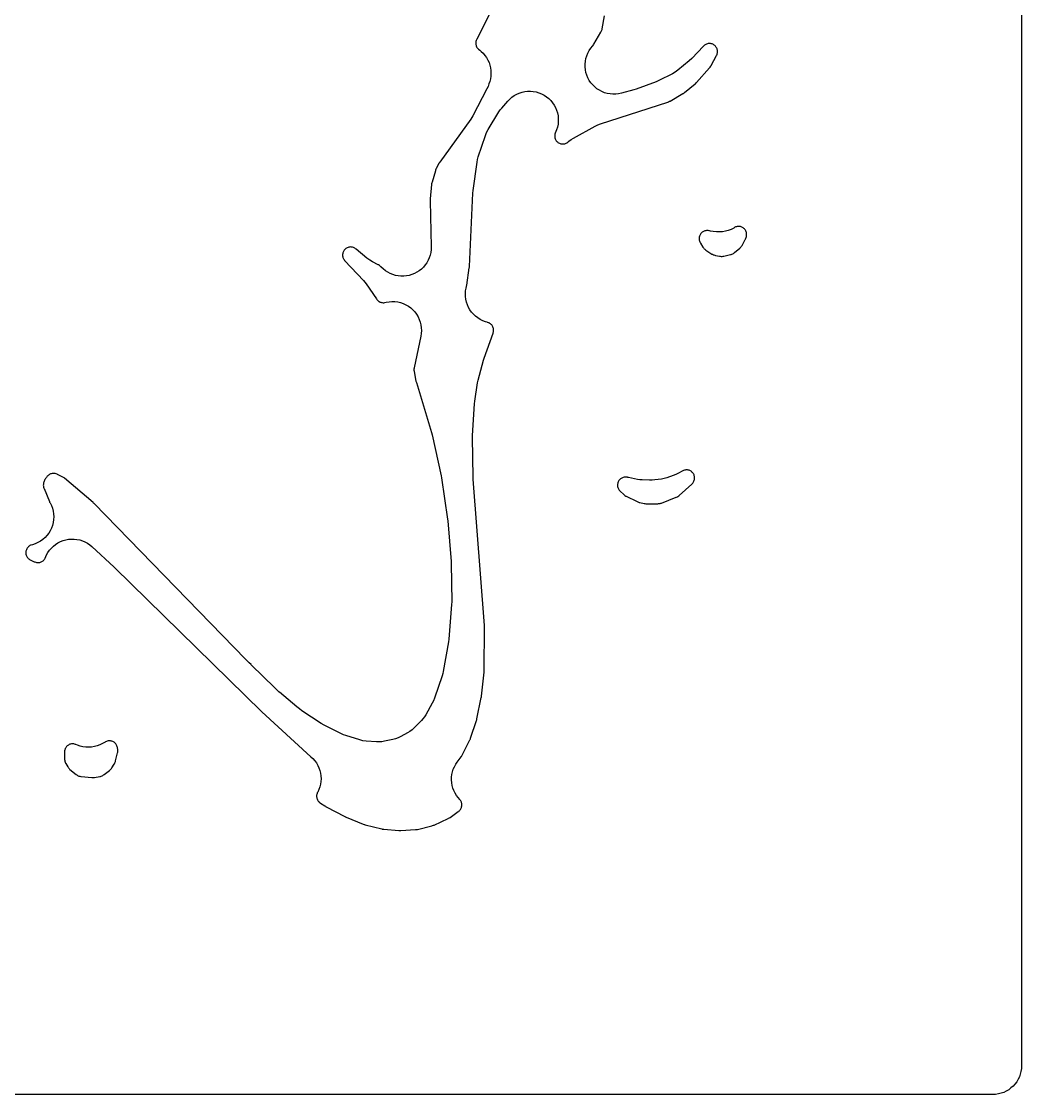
# Model space of a CAD drawing. Header units: millimetres. Extents: x 0 to 300, y 0 to 300.
# Drawn here: x 172.3 to 299.8, y -0.2 to 136.6 of the extents above; entities that cross this region are included whole.
import ezdxf

# ---------------------------------------------------------------- set-up
doc = ezdxf.new("R2010")
doc.units = ezdxf.units.MM
doc.layers.add('CUT', color=7, linetype='CONTINUOUS')

msp = doc.modelspace()

# ---------------------------------------------------------------- linework, layer by layer
at = {"layer": 'CUT'}
for points in [[(299.8453, 296.5), (299.8453, 3.5), (299.8276, 3.1398), (299.7747, 2.783), (299.687, 2.4332), (299.5656, 2.0936), (299.4114, 1.7676), (299.2259, 1.4583), (299.0111, 1.1686), (298.7689, 0.9014), (298.5017, 0.6592), (298.212, 0.4443), (297.9027, 0.2589), (297.5767, 0.1047), (297.2371, -0.0168), (296.8873, -0.1044), (296.5305, -0.1573), (296.1703, -0.175), (3.5, -0.175)], [(234.1737, 141.9543), (230.3823, 134.376), (230.3528, 134.3134), (230.3081, 134.1971), (230.2817, 134.1014), (230.2647, 134.0035), (230.2572, 133.9044), (230.2594, 133.8051), (230.2713, 133.7065), (230.2926, 133.6095), (230.3233, 133.515), (230.363, 133.424), (230.4114, 133.3372), (230.4679, 133.2555), (230.5321, 133.1797), (230.6034, 133.1105), (230.7751, 132.9735), (230.7742, 132.9723), (230.9551, 132.8281), (231.2085, 132.583), (231.4372, 132.3148), (231.6391, 132.0259), (231.8124, 131.7189), (231.9556, 131.3968), (232.0672, 131.0624), (232.1462, 130.7189), (232.192, 130.3694), (232.2041, 130.0171), (232.1824, 129.6653), (232.1271, 129.3172), (232.0386, 128.976), (231.9432, 128.669), (231.8286, 128.3525), (231.6855, 128.0478), (229.8842, 124.6278), (229.6174, 124.1964), (225.6789, 118.7135), (225.6113, 118.6118), (225.5899, 118.5767), (225.53, 118.4703), (225.2175, 117.8642), (225.1878, 117.8029), (225.133, 117.666), (225.1124, 117.6012), (224.6827, 116.133), (224.6653, 116.068), (224.6378, 115.9248), (224.6298, 115.8579), (224.4535, 114.0182), (224.4471, 113.9209), (224.4458, 113.8879), (224.4451, 113.7904), (224.5741, 107.9101), (224.5647, 107.5553), (224.5212, 107.2031), (224.4439, 106.8568), (224.3335, 106.5195), (224.1911, 106.1944), (224.0181, 105.8846), (223.8159, 105.5929), (223.5866, 105.322), (223.3322, 105.0746), (223.0551, 104.8528), (222.758, 104.6588), (222.4435, 104.4944), (222.1146, 104.3611), (221.7744, 104.2601), (221.426, 104.1924), (221.0727, 104.1586), (220.7178, 104.159), (220.3646, 104.1937), (220.0165, 104.2623), (219.6765, 104.3642), (219.3479, 104.4983), (219.0339, 104.6636), (218.7372, 104.8583), (218.4607, 105.0808), (218.2069, 105.3289), (218.1814, 105.3564), (218.1368, 105.4023), (218.0511, 105.4794), (217.9775, 105.5344), (217.8794, 105.595), (217.8228, 105.6248), (217.1141, 105.9783), (216.7396, 106.1935), (216.393, 106.4512), (214.9981, 107.6212), (214.9439, 107.6644), (214.8408, 107.735), (214.7536, 107.783), (214.6621, 107.8223), (214.5672, 107.8525), (214.4698, 107.8733), (214.3708, 107.8845), (214.2713, 107.8861), (214.172, 107.878), (214.074, 107.8602), (213.9782, 107.833), (213.8855, 107.7966), (213.7968, 107.7513), (213.713, 107.6976), (213.6347, 107.6361), (213.5628, 107.5672), (213.4979, 107.4916), (213.4408, 107.4101), (213.3918, 107.3233), (213.3515, 107.2323), (213.3202, 107.1377), (213.2983, 107.0406), (213.286, 106.9418), (213.2833, 106.8422), (213.2903, 106.7429), (213.307, 106.6447), (213.3331, 106.5486), (213.3685, 106.4555), (213.4127, 106.3663), (213.4655, 106.2818), (213.5416, 106.1828), (213.5878, 106.131), (215.9373, 103.6239), (216.1216, 103.4115), (216.2892, 103.1856), (217.6042, 101.2627), (217.6456, 101.2053), (217.7276, 101.1078), (217.8004, 101.037), (217.8798, 100.9737), (217.9651, 100.9186), (218.0554, 100.8723), (218.1499, 100.8352), (218.2477, 100.8076), (218.3476, 100.7898), (218.4489, 100.7821), (218.5504, 100.7844), (218.6512, 100.7968), (218.8502, 100.8417), (219.2123, 100.9046), (219.5789, 100.931), (219.9463, 100.9206), (220.3108, 100.8736), (220.6688, 100.7904), (221.0167, 100.6718), (221.351, 100.5191), (221.6684, 100.3338), (221.9657, 100.1177), (222.2399, 99.873), (222.4884, 99.6021), (222.7085, 99.3078), (222.8981, 98.9929), (223.0553, 98.6607), (223.1785, 98.3144), (223.2666, 97.9576), (223.3185, 97.5937), (223.3339, 97.2265), (223.3125, 96.8596), (223.2545, 96.4966), (222.4079, 92.4923), (222.3948, 92.4219), (222.381, 92.2939), (222.3802, 92.1913), (222.3922, 92.063), (222.4042, 91.9925), (222.6396, 90.792), (222.658, 90.7095), (222.6649, 90.6818), (222.6874, 90.6003), (224.6292, 84.2185), (224.7037, 83.9328), (225.8472, 78.697), (225.8929, 78.4464), (226.6658, 73.1795), (226.692, 72.9516), (227.1233, 67.7849), (227.1358, 67.5227), (227.1935, 62.6386), (227.1833, 62.318), (226.8494, 57.9024), (226.802, 57.53), (226.1253, 53.7612), (226.0655, 53.4883), (225.9851, 53.2207), (224.9996, 50.3412), (224.8716, 50.018), (224.7137, 49.7083), (223.8819, 48.2523), (223.7185, 47.9921), (223.534, 47.7466), (223.3296, 47.5173), (222.4271, 46.5862), (222.1594, 46.3363), (221.8683, 46.1143), (221.5564, 45.9224), (220.7123, 45.4591), (220.385, 45.3), (220.0436, 45.1741), (219.6914, 45.0826), (218.6147, 44.859), (218.2833, 44.8058), (217.9484, 44.7831), (217.6129, 44.7911), (216.3027, 44.8821), (215.8782, 44.9365), (215.4628, 45.04), (213.6834, 45.5952), (213.411, 45.6921), (213.1471, 45.8101), (210.9361, 46.9049), (210.5434, 47.1305), (208.0801, 48.7552), (207.7699, 48.984), (207.4587, 49.2398), (205.2218, 51.1165), (205.2133, 51.1242), (204.6496, 51.6621), (201.6367, 54.6162), (201.6094, 54.6431), (201.3913, 54.8569), (200.8887, 55.3497), (181.5942, 75.1738), (181.5398, 75.2272), (181.521, 75.2449), (181.4642, 75.2957), (177.8374, 78.3955), (177.7709, 78.4489), (177.6172, 78.5512), (177.5422, 78.5919), (176.9383, 78.8967), (176.8735, 78.9275), (176.7528, 78.9738), (176.6534, 79.0008), (176.5518, 79.0177), (176.449, 79.0243), (176.3461, 79.0205), (176.2441, 79.0064), (176.144, 78.9821), (176.0469, 78.9478), (175.9537, 78.9039), (175.8654, 78.8508), (175.7829, 78.7892), (175.6877, 78.7018), (175.6386, 78.6494), (175.5177, 78.5135), (175.4789, 78.4681), (175.4144, 78.382), (175.3573, 78.2908), (175.3289, 78.2383), (175.2669, 78.1179), (175.2334, 78.0483), (175.1835, 77.9184), (175.1551, 77.8113), (175.1344, 77.6738), (175.1295, 77.6027), (175.1285, 77.5316), (175.1378, 77.3931), (175.1572, 77.2841), (175.1961, 77.1509), (175.2236, 77.0788), (175.9026, 75.4382), (175.9361, 75.3633), (175.9933, 75.2605), (176.1566, 74.9289), (176.2857, 74.5826), (176.3793, 74.2251), (176.4366, 73.86), (176.4569, 73.491), (176.4401, 73.1218), (176.3862, 72.7562), (176.2959, 72.3978), (176.1701, 72.0503), (176.01, 71.7172), (175.8173, 71.4019), (175.5938, 71.1075), (175.342, 70.8371), (175.0642, 70.5933), (174.7634, 70.3786), (174.4425, 70.1953), (174.1048, 70.0451), (173.7538, 69.9296), (173.5969, 69.8865), (173.5037, 69.8509), (173.4144, 69.8063), (173.3299, 69.7533), (173.251, 69.6923), (173.1784, 69.6238), (173.1128, 69.5486), (173.0549, 69.4674), (173.0052, 69.3809), (172.9641, 69.29), (172.9321, 69.1955), (172.9094, 69.0983), (172.8964, 68.9994), (172.893, 68.8997), (172.8994, 68.8001), (172.9155, 68.7016), (172.9411, 68.6052), (172.9759, 68.5117), (173.0198, 68.4221), (173.0721, 68.3371), (173.1325, 68.2577), (173.2004, 68.1846), (173.275, 68.1184), (173.3558, 68.0598), (173.4637, 67.9965), (173.5261, 67.9658), (173.9786, 67.757), (174.0433, 67.729), (174.1633, 67.6874), (174.2618, 67.6639), (174.3622, 67.6503), (174.4634, 67.6467), (174.5644, 67.653), (174.6643, 67.6694), (174.7621, 67.6956), (174.8569, 67.7313), (174.9476, 67.7762), (175.0335, 67.8299), (175.1136, 67.8918), (175.1872, 67.9613), (175.2536, 68.0378), (175.312, 68.1204), (175.362, 68.2085), (175.4528, 68.4133), (175.4543, 68.4126), (175.5477, 68.6236), (175.7232, 68.9347), (175.9281, 69.2273), (176.1604, 69.4986), (176.418, 69.7461), (176.6984, 69.9674), (176.999, 70.1605), (177.3168, 70.3234), (177.649, 70.4547), (177.9924, 70.5532), (178.3437, 70.6178), (178.6997, 70.6481), (179.0568, 70.6436), (179.4119, 70.6045), (179.7615, 70.5311), (180.1023, 70.4241), (180.4311, 70.2845), (180.7448, 70.1136), (181.0405, 69.9131), (181.3152, 69.6849), (184.1595, 67.0785), (184.2499, 66.9927), (202.9242, 48.6768), (202.9447, 48.657), (202.9518, 48.6504), (202.9726, 48.6309), (209.2321, 42.8995), (209.2398, 42.8929), (209.4977, 42.651), (209.7312, 42.3854), (209.9381, 42.0986), (210.1164, 41.7932), (210.2646, 41.4721), (210.3812, 41.1382), (210.4652, 40.7947), (210.5157, 40.4447), (210.5324, 40.0914), (210.5151, 39.7382), (210.4639, 39.3883), (210.3793, 39.0449), (210.2621, 38.7112), (210.1133, 38.3904), (210.0598, 38.2881), (210.0222, 38.1951), (209.9939, 38.0989), (209.9752, 38.0003), (209.9662, 37.9004), (209.9671, 37.8001), (209.9778, 37.7004), (209.9982, 37.6022), (210.0282, 37.5064), (210.0674, 37.4141), (210.1154, 37.3261), (210.1719, 37.2432), (210.2362, 37.1662), (210.3077, 37.0959), (210.4057, 37.0169), (210.4632, 36.9772), (211.0156, 36.615), (211.0844, 36.5723), (211.108, 36.5584), (211.1789, 36.519), (213.5488, 35.277), (213.6229, 35.2405), (213.6482, 35.2288), (213.724, 35.196), (215.9173, 34.3114), (216.0234, 34.2728), (216.0596, 34.261), (216.168, 34.2296), (218.2924, 33.6929), (218.3466, 33.6804), (218.4653, 33.6601), (218.5205, 33.6539), (220.4721, 33.4753), (220.5283, 33.4712), (220.6502, 33.4697), (220.7065, 33.4724), (222.5751, 33.5976), (222.6373, 33.6031), (222.7708, 33.6239), (222.8317, 33.6376), (224.6715, 34.0921), (224.7369, 34.1099), (224.8756, 34.1585), (224.9378, 34.1855), (226.747, 35.0213), (226.8053, 35.0499), (226.9269, 35.1201), (226.9807, 35.1563), (228.0235, 35.8929), (228.0787, 35.9339), (228.1725, 36.0149), (228.2408, 36.0863), (228.3018, 36.164), (228.355, 36.2472), (228.4, 36.3351), (228.4362, 36.427), (228.4634, 36.522), (228.4813, 36.6191), (228.4898, 36.7176), (228.4887, 36.8163), (228.4781, 36.9145), (228.458, 37.0113), (228.4287, 37.1056), (228.3905, 37.1967), (228.3436, 37.2836), (228.2886, 37.3656), (228.2115, 37.4594), (228.0076, 37.6841), (227.7986, 37.9638), (227.617, 38.2621), (227.4645, 38.5764), (227.3426, 38.9036), (227.2523, 39.241), (227.1944, 39.5854), (227.1695, 39.9337), (227.1777, 40.2829), (227.2191, 40.6297), (227.2932, 40.971), (227.3993, 41.3037), (227.5366, 41.6248), (227.7037, 41.9315), (227.8991, 42.2209), (228.3924, 42.8812), (228.4276, 42.9306), (228.4971, 43.0422), (228.5258, 43.0957), (229.5164, 45.041), (229.5397, 45.089), (229.5843, 45.1957), (229.6021, 45.246), (230.3575, 47.5171), (230.3862, 47.6129), (230.3949, 47.6455), (230.4177, 47.7429), (230.9642, 50.4284), (230.9778, 50.504), (230.9818, 50.5297), (230.9919, 50.6058), (231.3258, 53.677), (231.3327, 53.7583), (231.3343, 53.7859), (231.3371, 53.8674), (231.3938, 59.476), (231.393, 59.5489), (231.3921, 59.5736), (231.3881, 59.6463), (229.9371, 78.3031), (229.9266, 78.5258), (229.8409, 83.5793), (229.8476, 83.8726), (230.1006, 87.888), (230.138, 88.228), (230.504, 90.5547), (230.5826, 90.9272), (231.2516, 93.4454), (231.3405, 93.7324), (232.4649, 96.8964), (232.487, 96.9638), (232.5176, 97.0879), (232.532, 97.1888), (232.5363, 97.2906), (232.5305, 97.3924), (232.5145, 97.493), (232.4886, 97.5916), (232.453, 97.687), (232.4081, 97.7785), (232.3543, 97.865), (232.2921, 97.9458), (232.2222, 98.0199), (232.1453, 98.0868), (232.0621, 98.1456), (231.9734, 98.1958), (231.8802, 98.237), (231.753, 98.2786), (231.726, 98.286), (231.7262, 98.2867), (231.4824, 98.3531), (231.1444, 98.4819), (230.8207, 98.6433), (230.5144, 98.8357), (230.2285, 99.0574), (229.9658, 99.306), (229.7288, 99.5793), (229.5199, 99.8745), (229.3409, 100.1889), (229.1938, 100.5193), (229.0798, 100.8626), (229.0002, 101.2155), (228.9556, 101.5744), (228.9465, 101.936), (228.973, 102.2968), (229.0348, 102.6532), (229.0835, 102.8696), (229.0959, 102.9299), (229.0997, 102.9504), (229.1098, 103.0111), (229.436, 105.2141), (229.4461, 105.2968), (229.4488, 105.3248), (229.4548, 105.4078), (229.8925, 114.7608), (229.9233, 115.0938), (230.4264, 118.7221), (230.4884, 119.0554), (230.5808, 119.3816), (231.4888, 122.1001), (231.6422, 122.4854), (231.8379, 122.8509), (233.2157, 125.1075), (233.3842, 125.3595), (233.5729, 125.5968), (234.3359, 126.4788), (234.5872, 126.7419), (234.8633, 126.9787), (235.1615, 127.1872), (235.4789, 127.3651), (235.8122, 127.5108), (236.1584, 127.6228), (236.5139, 127.7), (236.8753, 127.7417), (237.2391, 127.7474), (237.6016, 127.7172), (237.9594, 127.6513), (238.3089, 127.5503), (238.6467, 127.4152), (238.9695, 127.2475), (239.2741, 127.0486), (239.5576, 126.8205), (239.8172, 126.5656), (240.0502, 126.2863), (240.2545, 125.9852), (240.4281, 125.6655), (240.5691, 125.3301), (240.6764, 124.9825), (240.7487, 124.6259), (240.7854, 124.264), (240.7861, 123.9002), (240.7509, 123.5381), (240.6801, 123.1813), (240.5743, 122.8332), (240.4745, 122.5932), (240.4751, 122.5929), (240.3896, 122.3873), (240.3602, 122.2911), (240.3405, 122.1924), (240.3306, 122.0922), (240.3305, 121.9915), (240.3404, 121.8914), (240.3601, 121.7926), (240.3894, 121.6963), (240.4281, 121.6034), (240.4756, 121.5147), (240.5317, 121.4311), (240.5958, 121.3535), (240.6671, 121.2825), (240.7451, 121.2188), (240.829, 121.1632), (240.9179, 121.1161), (241.0111, 121.0779), (241.1075, 121.0491), (241.2064, 121.03), (241.3066, 121.0206), (241.4072, 121.0212), (241.5074, 121.0316), (241.606, 121.0519), (241.7021, 121.0817), (241.7948, 121.1209), (241.8832, 121.169), (241.9877, 121.2399), (242.0426, 121.2835), (242.1417, 121.3661), (242.4149, 121.5732), (242.7063, 121.754), (245.4857, 123.3032), (245.809, 123.4632), (246.1463, 123.5906), (254.7578, 126.3697), (254.8284, 126.3946), (254.9767, 126.4604), (255.0426, 126.4961), (256.6785, 127.4386), (256.7267, 127.4677), (256.8272, 127.5367), (256.8716, 127.5712), (258.2269, 128.6689), (258.2729, 128.7078), (258.3669, 128.7981), (258.4076, 128.8425), (260.0739, 130.7386), (260.126, 130.8015), (260.2267, 130.9468), (260.2673, 131.0177), (260.944, 132.2821), (260.9758, 132.3451), (261.0244, 132.4626), (261.0536, 132.5596), (261.0731, 132.6591), (261.0827, 132.76), (261.0822, 132.8613), (261.0717, 132.9621), (261.0513, 133.0614), (261.0211, 133.1581), (260.9815, 133.2514), (260.9329, 133.3403), (260.8757, 133.4239), (260.8105, 133.5015), (260.7379, 133.5723), (260.6586, 133.6354), (260.5736, 133.6905), (260.4834, 133.7368), (260.3891, 133.774), (260.2916, 133.8017), (260.1919, 133.8195), (260.0909, 133.8274), (259.9895, 133.8253), (259.8889, 133.8131), (259.79, 133.791), (259.6938, 133.7593), (259.6012, 133.7181), (259.5131, 133.668), (259.4304, 133.6094), (259.3344, 133.526), (259.2847, 133.4759), (257.8185, 131.9207), (257.4786, 131.6031), (256.0305, 130.4125), (255.6966, 130.1681), (255.3373, 129.9628), (253.6211, 129.1064), (253.2498, 128.946), (250.7201, 128.0148), (250.4084, 127.9156), (248.8279, 127.4889), (248.4728, 127.4116), (248.1117, 127.3698), (247.7483, 127.3638), (247.386, 127.3938), (247.0285, 127.4595), (246.6793, 127.5601), (246.3417, 127.6947), (246.019, 127.862), (245.7144, 128.0604), (245.431, 128.2879), (245.1713, 128.5423), (244.9381, 128.8211), (244.7336, 129.1215), (244.5597, 129.4407), (244.4182, 129.7755), (244.3105, 130.1227), (244.2376, 130.4788), (244.2003, 130.8403), (244.1988, 131.2038), (244.2333, 131.5656), (244.3033, 131.9223), (244.4082, 132.2703), (244.547, 132.6062), (244.7182, 132.9268), (244.9204, 133.2289), (245.1513, 133.5095), (245.1677, 133.5276), (245.2792, 133.6748), (245.3244, 133.7472), (246.2232, 135.2875), (246.2531, 135.3414), (246.3005, 135.4418), (246.3313, 135.5248), (246.3608, 135.6319), (246.3732, 135.6923), (246.6812, 137.3682)]]:
    msp.add_lwpolyline(points, dxfattribs=at)
for points in [[(258.817, 108.5622), (258.8723, 108.4472), (258.9077, 108.3858), (259.2164, 107.8803), (259.2513, 107.826), (259.3207, 107.7325), (259.3825, 107.6634), (259.4504, 107.6001), (259.5424, 107.5288), (259.5961, 107.4928), (260.3804, 106.9914), (260.4369, 106.9572), (260.5425, 106.9027), (260.6304, 106.8673), (260.7442, 106.8332), (260.8086, 106.8188), (261.3518, 106.7099), (261.425, 106.6972), (261.5582, 106.6847), (261.6648, 106.6859), (261.7976, 106.7013), (261.8705, 106.7156), (262.7434, 106.9105), (262.8102, 106.9271), (262.9281, 106.9657), (263.0186, 107.0054), (263.1048, 107.0536), (263.2067, 107.1243), (263.2603, 107.1676), (263.9291, 107.7348), (263.9767, 107.777), (264.0571, 107.8586), (264.1151, 107.9291), (264.1797, 108.0237), (264.212, 108.0784), (264.6284, 108.8227), (264.6621, 108.8867), (264.7139, 109.0064), (264.7452, 109.1054), (264.7718, 109.233), (264.7811, 109.3048), (264.7844, 109.3367), (264.7899, 109.4077), (264.7903, 109.5358), (264.7805, 109.6374), (264.7605, 109.7376), (264.7306, 109.8352), (264.6912, 109.9294), (264.6425, 110.0192), (264.5851, 110.1037), (264.5196, 110.182), (264.4466, 110.2534), (264.3668, 110.3172), (264.2811, 110.3726), (264.1902, 110.4193), (264.0952, 110.4566), (263.9969, 110.4843), (263.8963, 110.502), (263.7945, 110.5096), (263.6924, 110.507), (263.591, 110.4942), (263.4915, 110.4713), (263.3948, 110.4387), (263.3017, 110.3965), (263.1463, 110.3064), (262.8099, 110.1338), (262.4575, 109.9967), (262.0929, 109.8965), (261.72, 109.8343), (261.3426, 109.8108), (260.9648, 109.8261), (260.5221, 109.867), (260.1972, 109.9117), (260.0419, 109.9475), (260.0412, 109.9446), (260.014, 109.9507), (259.8824, 109.9734), (259.7809, 109.9807), (259.6793, 109.9778), (259.5784, 109.9649), (259.4793, 109.942), (259.383, 109.9093), (259.2903, 109.8673), (259.2024, 109.8162), (259.1199, 109.7567), (259.0438, 109.6892), (258.9748, 109.6145), (258.9135, 109.5334), (258.8606, 109.4465), (258.8166, 109.3548), (258.7819, 109.2592), (258.7569, 109.1606), (258.7418, 109.06), (258.7368, 108.9584), (258.7419, 108.8569), (258.7571, 108.7563), (258.7822, 108.6577)], [(248.4053, 77.1451), (248.4469, 77.054), (248.4971, 76.9674), (248.5556, 76.8861), (248.6386, 76.7918), (248.6884, 76.743), (249.1344, 76.3266), (249.1865, 76.2802), (249.2863, 76.2039), (249.393, 76.1378), (249.4548, 76.1055), (250.851, 75.4188), (250.904, 75.394), (251.0021, 75.3554), (251.1031, 75.325), (251.1601, 75.3116), (251.7286, 75.1902), (251.8029, 75.1764), (251.9656, 75.1593), (252.0411, 75.1575), (253.4809, 75.1602), (253.5463, 75.1618), (253.6637, 75.1729), (253.7561, 75.1902), (253.8695, 75.2226), (253.9311, 75.2448), (255.7983, 75.9686), (255.8579, 75.9933), (255.962, 76.0449), (256.0409, 76.0934), (256.134, 76.163), (256.1829, 76.205), (257.7895, 77.6496), (257.84, 77.6973), (257.9245, 77.7896), (257.9843, 77.8694), (258.0361, 77.9547), (258.0793, 78.0446), (258.1135, 78.1383), (258.1384, 78.2348), (258.1538, 78.3334), (258.1596, 78.433), (258.1555, 78.5326), (258.1418, 78.6314), (258.1186, 78.7284), (258.086, 78.8227), (258.0443, 78.9133), (257.994, 78.9994), (257.9356, 79.0803), (257.8695, 79.155), (257.7965, 79.223), (257.7172, 79.2835), (257.6324, 79.336), (257.5429, 79.38), (257.4495, 79.415), (257.3532, 79.4408), (257.2548, 79.4571), (257.1552, 79.4636), (257.0556, 79.4605), (256.9566, 79.4477), (256.8594, 79.4252), (256.7649, 79.3934), (256.6508, 79.3422), (256.5896, 79.3092), (256.1108, 79.0352), (255.7869, 78.8707), (255.4484, 78.7388), (254.6065, 78.4581), (254.285, 78.3669), (253.9565, 78.3053), (253.0741, 78.181), (252.7497, 78.1499), (252.4238, 78.1477), (251.4634, 78.1837), (251.1624, 78.2074), (250.8643, 78.2557), (249.7307, 78.4877), (249.6246, 78.511), (249.5901, 78.5191), (249.466, 78.5389), (249.3661, 78.5449), (249.266, 78.5411), (249.1668, 78.5275), (249.0694, 78.5042), (248.9747, 78.4716), (248.8837, 78.4298), (248.7972, 78.3794), (248.7161, 78.3207), (248.6411, 78.2543), (248.573, 78.181), (248.5123, 78.1013), (248.4598, 78.016), (248.4158, 77.9261), (248.3809, 77.8322), (248.3553, 77.7354), (248.3393, 77.6366), (248.333, 77.5366), (248.3366, 77.4365), (248.3499, 77.3373), (248.3729, 77.2398)], [(177.8526, 42.4276), (177.8758, 42.3219), (177.9099, 42.2193), (177.9661, 42.0957), (178.0027, 42.0298), (178.2462, 41.6173), (178.2788, 41.5646), (178.3437, 41.4738), (178.4015, 41.4061), (178.4812, 41.3279), (178.5282, 41.2874), (179.3232, 40.6321), (179.379, 40.5884), (179.4851, 40.5174), (179.5749, 40.4695), (179.669, 40.4308), (179.7664, 40.4016), (179.8918, 40.3773), (179.9622, 40.3691), (181.3169, 40.2446), (181.3786, 40.2402), (181.4901, 40.2397), (181.6013, 40.2489), (181.6625, 40.258), (182.331, 40.3722), (182.4, 40.3858), (182.5222, 40.4194), (182.6164, 40.4556), (182.7066, 40.5009), (182.8136, 40.5687), (182.87, 40.6106), (183.5638, 41.1529), (183.6225, 41.2013), (183.7207, 41.2966), (183.8082, 41.4018), (183.852, 41.464), (184.174, 41.9483), (184.2079, 42.0018), (184.2624, 42.102), (184.2986, 42.1855), (184.3344, 42.2937), (184.3503, 42.355), (184.5947, 43.3944), (184.6078, 43.4562), (184.6239, 43.5689), (184.6287, 43.6596), (184.6255, 43.7503), (184.6114, 43.8633), (184.5994, 43.9254), (184.5667, 44.0766), (184.5501, 44.1449), (184.5113, 44.2653), (184.4711, 44.3577), (184.4219, 44.4458), (184.3643, 44.5285), (184.2988, 44.6052), (184.2261, 44.6751), (184.1468, 44.7375), (184.0618, 44.7917), (183.9719, 44.8373), (183.8779, 44.8738), (183.7807, 44.9009), (183.6814, 44.9183), (183.5808, 44.9258), (183.48, 44.9233), (183.3799, 44.9109), (183.2816, 44.8887), (183.1859, 44.857), (183.0703, 44.8055), (183.0084, 44.7722), (182.6777, 44.5838), (182.3483, 44.4174), (182.0039, 44.2849), (181.6479, 44.1876), (181.284, 44.1265), (180.9158, 44.1022), (180.547, 44.115), (180.1813, 44.1647), (179.8225, 44.2508), (179.4741, 44.3724), (179.2855, 44.4491), (179.2202, 44.4738), (179.0998, 44.5095), (179.0015, 44.5284), (178.9017, 44.5376), (178.8016, 44.5371), (178.702, 44.5267), (178.6039, 44.5066), (178.5083, 44.477), (178.416, 44.4382), (178.3279, 44.3906), (178.2449, 44.3345), (178.1678, 44.2706), (178.0973, 44.1995), (178.0341, 44.1218), (177.9789, 44.0383), (177.932, 43.9498), (177.8941, 43.8571), (177.8654, 43.7612), (177.8462, 43.6629), (177.8343, 43.5379), (177.8328, 43.4681), (177.8356, 42.6379), (177.8378, 42.5626)]]:
    msp.add_lwpolyline(points, close=True, dxfattribs=at)

doc.saveas('drawing.dxf')
